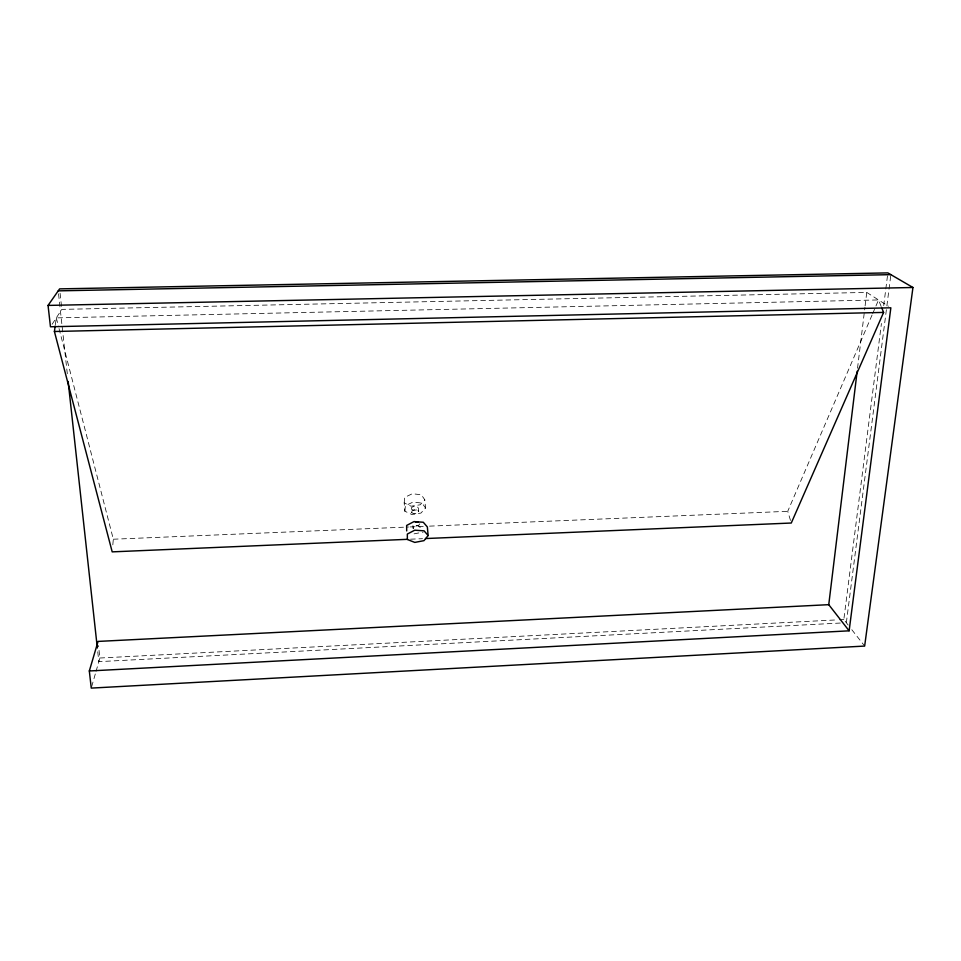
<?xml version="1.0" encoding="UTF-8"?>
<svg xmlns="http://www.w3.org/2000/svg" width="961" height="961" viewBox="0 0 961 961"><rect width="100%" height="100%" fill="white"/><g stroke="black" fill="none" stroke-linecap="round" stroke-linejoin="round"><path stroke-width="0.72" stroke-dasharray="4.8 3.6" d="M112.821 544.839L113.314 539.217L58.897 328.013M404.185 502.903L404.725 497.342L412.377 493.714L421.326 494.795L424.774 499.744L425.543 508.045L420.93 513.078L411.752 514.483L404.845 511.216L404.185 502.903L411.056 506.195L420.185 504.789L424.774 499.744M404.845 511.216L405.398 505.678L413.086 502.05L422.083 503.12L425.543 508.045M411.476 509.246L411.668 507.396L414.239 506.195L417.23 506.543L418.395 508.189L418.708 511.672L417.158 513.354L414.083 513.823L411.764 512.73L411.476 509.246L413.783 510.351L416.858 509.871L418.395 508.189M411.764 512.73L411.969 510.892L414.539 509.678L417.542 510.039L418.708 511.672M857.524 368.255L864.936 307.28M865.116 305.802L866.75 292.42L61.852 309.382L50.465 326.776M848.179 625.058L843.83 619.521L881.429 323.473M883.7 305.622L887.856 272.9M846.341 622.728L886.691 307.388M886.883 305.898L890.871 274.654M55.342 324.698L56.291 317.887L878.546 299.94L881.357 306.883M91.655 686.707L95.644 672.784M96.04 671.391L99.872 658.021L98.515 645.576M790.495 520.418L787.732 511.312L872.059 315.04M872.648 313.67L878.546 299.94M414.071 533.848L423.224 532.094M99.872 658.021L837.836 619.833M839.337 619.749L843.83 619.521M840.346 623.04L98.839 661.648L97.313 647.762M113.314 539.217L408.557 527M410.059 526.94L423.549 526.376M429.543 526.135L787.732 511.312M410.515 539.193L422.504 538.689M866.75 292.42L888.432 306.259M851.83 629.731L864.648 646.068M56.291 317.887L58.525 326.56M60.087 293.273L61.528 306.451M58.549 293.802L67.498 375.499M419.801 523.841L418.431 525.559L415.368 526.16L412.906 525.162L413.206 528.718L413.194 526.892L415.657 525.607L418.744 525.823L420.113 527.385L419.801 523.841"/><path stroke-width="1.44" d="M849.128 630.824L890.847 307.796L50.465 326.776L48.05 305.418L59.618 288.877L887.856 272.9L912.95 287.495L864.648 646.068L91.259 688.1L89.325 670.97L849.128 630.824L828.754 604.673L857.164 371.222M407.512 539.325L112.197 551.866L54.405 331.497L55.161 326.055M89.325 670.97L98.058 641.419L828.754 604.673M881.922 308.265L883.603 312.421L791.275 523.024L425.507 538.556M428.138 535.517L423.993 540.647L414.804 542.412L407.38 539.505L407.32 534.064L414.756 530.184L424.065 530.844L428.138 535.517L427.345 526.952L423.284 522.255L414.023 521.583L406.635 525.463L406.695 530.928M54.405 331.497L883.603 312.421M58.225 290.859L890.871 274.654M48.05 305.418L912.95 287.495M415.356 522.051L418.431 522.267M68.147 381.457L97.313 647.762"/></g></svg>
